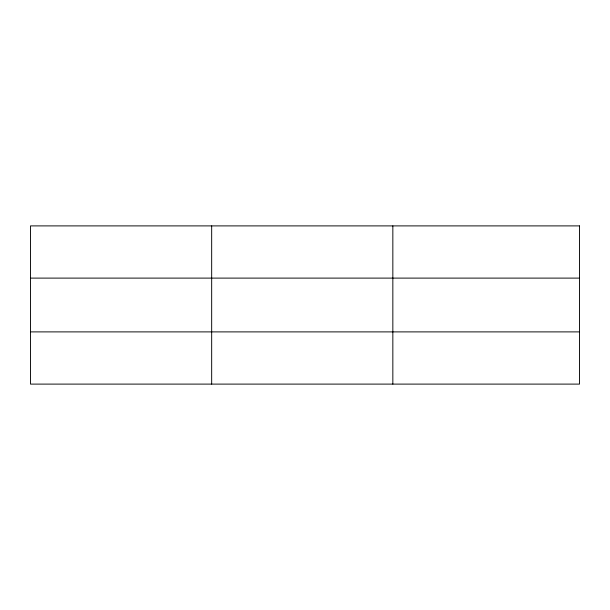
<?xml version="1.0" encoding="UTF-8"?>
<svg xmlns="http://www.w3.org/2000/svg" width="610" height="610" viewBox="0 0 610 610"><rect width="100%" height="100%" fill="white"/><g stroke="black" fill="none" stroke-linecap="round" stroke-linejoin="round"><path stroke-width="0.91" d="M211.67 384.102L211.67 225.898M392.84 384.102L392.84 225.898M30.5 278.107L579.5 278.107M30.5 331.893L579.5 331.893M579.5 225.898L579.5 384.102L30.5 384.102L30.5 225.898L579.5 225.898"/></g></svg>
